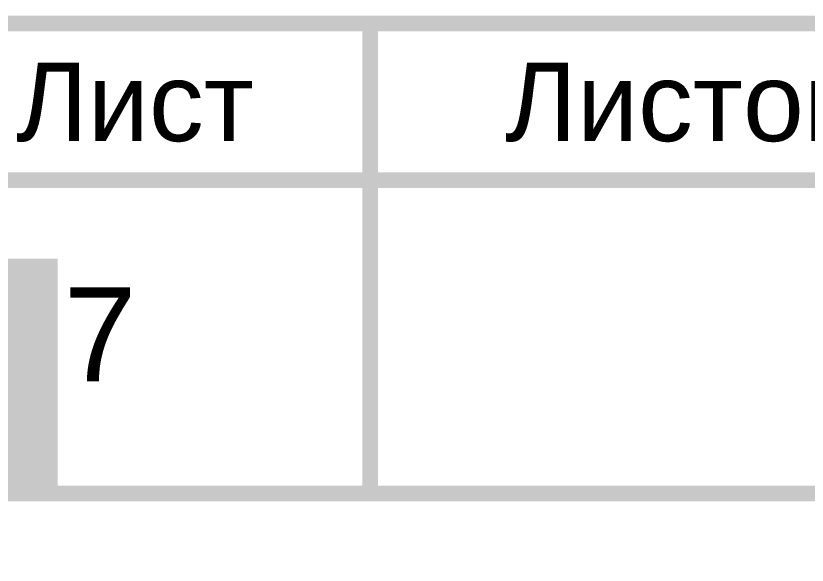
# Model space of a CAD drawing. Header units: millimetres. Extents: x 1642 to 8783, y 1095 to 5441.
# Drawn here: x 5679.72 to 5704.97, y 1192.07 to 1209.6 of the extents above; entities that cross this region are included whole.
import ezdxf
from ezdxf.enums import TextEntityAlignment as Align

# ---------------------------------------------------------------- set-up
doc = ezdxf.new("R2018")
doc.units = ezdxf.units.MM
doc.layers.add('Размеры на чертеже', color=250, linetype='Continuous', lineweight=25)
doc.styles.add('-ISOCPEUR-', font='isocpeur.ttf')
doc.styles.get("Standard").update_dxf_attribs({"font": 'arial.ttf'})

# ---------------------------------------------------------------- blocks, each defined once
blk = doc.blocks.new('*U306')
blk.add_attdef('РАЗРАБОТАЛ', text='', height=2.5).set_placement((424.501, -264.224), align=Align.MIDDLE_LEFT)
at = {"flags": 8}
for tag, height, p in [('ДАТА', 2.5, (464.074, -264.402)), ('ЛИСТ', 3, (560.388, -271.915)), ('ЛИСТОВ', 3, (577.888, -271.915))]:
    blk.add_attdef(tag, text='', height=height, dxfattribs=at).set_placement(p, align=Align.MIDDLE_CENTER)
blk.add_attdef('ПРОВЕРИЛ', (424.749, -270.729), '', height=2.5)
at = {"lineweight": 30, "flags": 104}
for tag, p in [('ТЕПЛОВЫЕ_СЕТИ', (504, -269.5)), ('ИМЯ_ЧЕРТЕЖА', (504, -284.5))]:
    blk.add_attdef(tag, text='', height=3, dxfattribs=at).set_placement(p, align=Align.MIDDLE_CENTER)
at = {"style": '-ISOCPEUR-', "flags": 8}
blk.add_attdef('ФОРМАТ', text='', height=3, dxfattribs=at).set_placement((554.972, -294.745), align=Align.MIDDLE_CENTER)
blk = doc.blocks.new('*U305')
at = {"const_width": 0.5}
for points in [[(230, -262), (415, -262)], [(395, -262), (395, -277)], [(365, -267), (415, -267)], [(295, -277), (415, -277)]]:
    blk.add_lwpolyline(points, dxfattribs=at)
for s, p in [('Лист', (387.5, -264.5)), ('Листов', (405, -264.5))]:
    blk.add_text(s, height=2.5).set_placement(p, align=Align.MIDDLE_CENTER)
blk.add_attdef('РАЗРАБОТАЛ', text='', height=2.5).set_placement((250.501, -264.224), align=Align.MIDDLE_LEFT)
at = {"flags": 8}
for tag, height, p in [('ДАТА', 2.5, (290.074, -264.402)), ('ЛИСТ', 3, (386.388, -271.915)), ('ЛИСТОВ', 3, (403.888, -271.915))]:
    blk.add_attdef(tag, text='', height=height, dxfattribs=at).set_placement(p, align=Align.MIDDLE_CENTER)
blk.add_attdef('ПРОВЕРИЛ', (250.749, -270.729), '', height=2.5)
at = {"lineweight": 30, "flags": 104}
for tag, p in [('ТЕПЛОВЫЕ_СЕТИ', (330, -269.5)), ('ИМЯ_ЧЕРТЕЖА', (330, -284.5))]:
    blk.add_attdef(tag, text='', height=3, dxfattribs=at).set_placement(p, align=Align.MIDDLE_CENTER)
at = {"style": '-ISOCPEUR-', "flags": 8}
blk.add_attdef('ФОРМАТ', text='', height=3, dxfattribs=at).set_placement((380.972, -294.745), align=Align.MIDDLE_CENTER)

msp = doc.modelspace()

# ---------------------------------------------------------------- block references
at = {"layer": 'Размеры на чертеже', "lineweight": 90}
ref = msp.add_blockref('*U306', (4572.54, 1470.682), dxfattribs=at)
lines = msp.add_mtext('Тепловые сети', dxfattribs={"layer": '0', "insert": (5076.54, 1201.182), "char_height": 70, "attachment_point": 1})
ref.add_attrib('ТЕПЛОВЫЕ_СЕТИ', '', (5076.54, 1201.182), dxfattribs={"flags": 104}).embed_mtext(lines)
ref = msp.add_blockref('*U305', (5296.022, 1471.353), dxfattribs=at)
ref.add_attrib('ЛИСТ', '7', dxfattribs={"layer": '0', "height": 3, "flags": 8}).set_placement((5682.409, 1199.437), align=Align.MIDDLE_CENTER)
lines = msp.add_mtext('Тепловые сети', dxfattribs={"layer": '0', "insert": (5626.022, 1201.853), "char_height": 70, "attachment_point": 1})
ref.add_attrib('ТЕПЛОВЫЕ_СЕТИ', '', (5626.022, 1201.853), dxfattribs={"flags": 104}).embed_mtext(lines)

doc.saveas('drawing.dxf')
